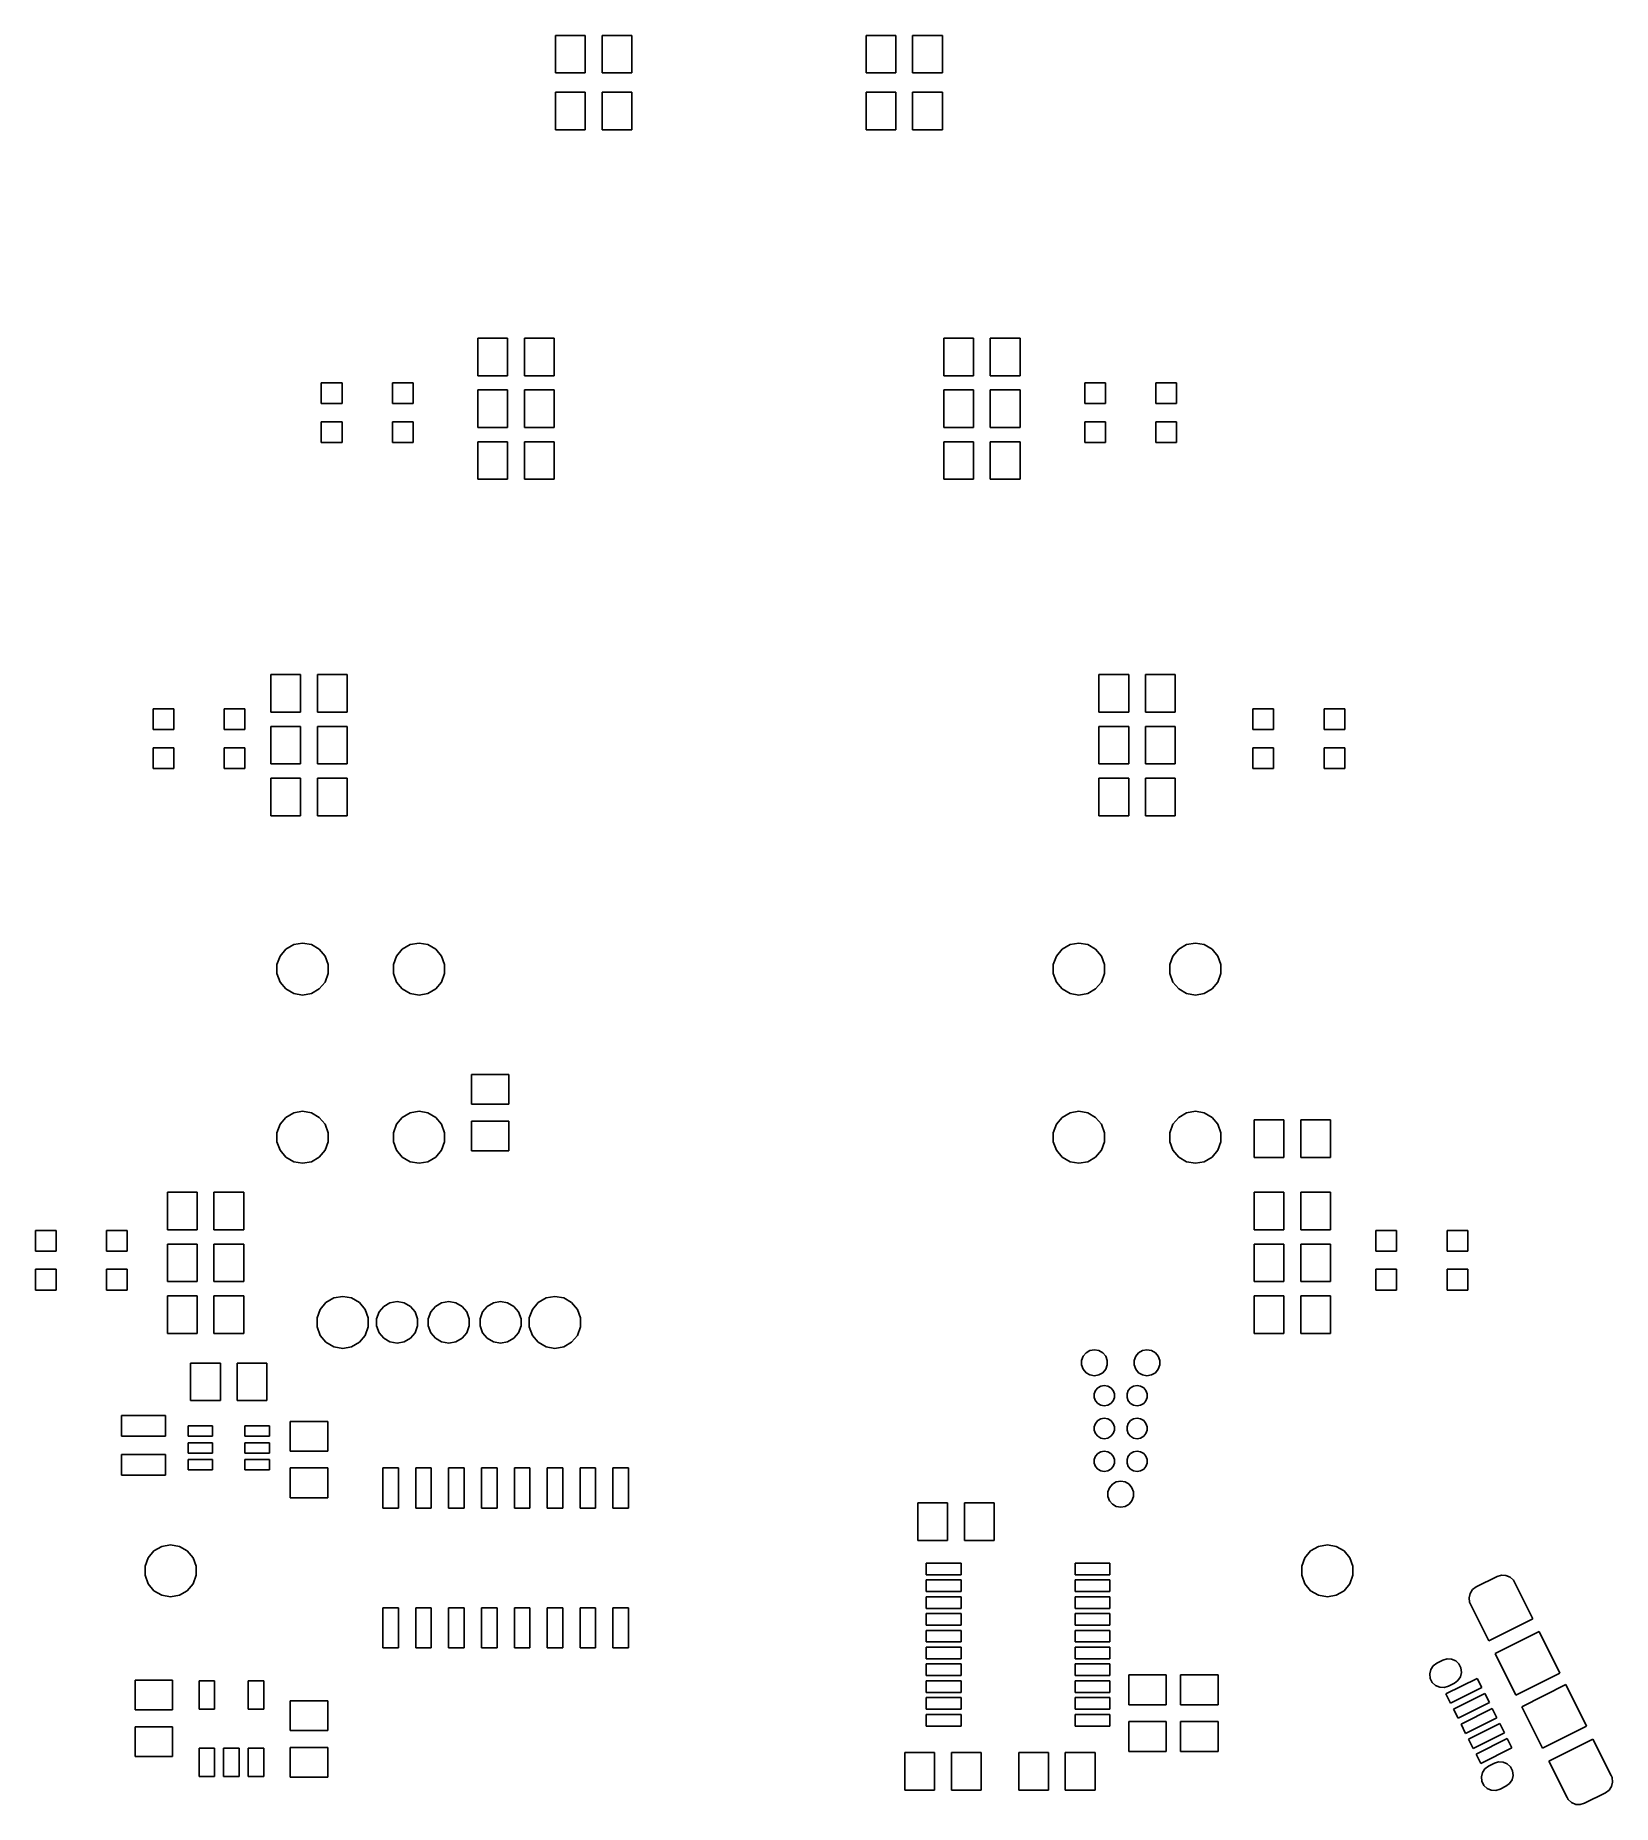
# Model space of a CAD drawing. Extents: x 89.4 to 150.4, y -123.9 to -55.6.
import ezdxf

# ---------------------------------------------------------------- set-up
doc = ezdxf.new("R2010")
doc.units = 0
doc.header["$MEASUREMENT"] = 0
doc.layers.add('BLACK', color=7, linetype='CONTINUOUS')

msp = doc.modelspace()

# ---------------------------------------------------------------- linework, layer by layer
at = {"layer": 'Black'}
for p, q in [((109.525, -57.025), (109.525, -55.575)), ((109.525, -55.575), (110.675, -55.575)), ((110.675, -55.575), (110.675, -57.025)), ((111.325, -57.025), (111.325, -55.575)), ((111.325, -55.575), (112.475, -55.575)), ((112.475, -55.575), (112.475, -57.025)), ((121.525, -57.025), (121.525, -55.575)), ((121.525, -55.575), (122.675, -55.575)), ((122.675, -55.575), (122.675, -57.025)), ((123.325, -57.025), (123.325, -55.575)), ((123.325, -55.575), (124.475, -55.575)), ((124.475, -55.575), (124.475, -57.025)), ((110.675, -57.025), (109.525, -57.025)), ((112.475, -57.025), (111.325, -57.025)), ((122.675, -57.025), (121.525, -57.025)), ((124.475, -57.025), (123.325, -57.025)), ((109.525, -59.225), (109.525, -57.775)), ((109.525, -57.775), (110.675, -57.775)), ((110.675, -57.775), (110.675, -59.225)), ((111.325, -59.225), (111.325, -57.775)), ((111.325, -57.775), (112.475, -57.775)), ((112.475, -57.775), (112.475, -59.225)), ((121.525, -59.225), (121.525, -57.775)), ((121.525, -57.775), (122.675, -57.775)), ((122.675, -57.775), (122.675, -59.225)), ((123.325, -59.225), (123.325, -57.775)), ((123.325, -57.775), (124.475, -57.775)), ((124.475, -57.775), (124.475, -59.225)), ((110.675, -59.225), (109.525, -59.225)), ((112.475, -59.225), (111.325, -59.225)), ((122.675, -59.225), (121.525, -59.225)), ((124.475, -59.225), (123.325, -59.225)), ((106.525, -68.725), (106.525, -67.275)), ((106.525, -67.275), (107.675, -67.275)), ((107.675, -67.275), (107.675, -68.725)), ((108.325, -68.725), (108.325, -67.275)), ((108.325, -67.275), (109.475, -67.275)), ((109.475, -67.275), (109.475, -68.725)), ((124.525, -68.725), (124.525, -67.275)), ((124.525, -67.275), (125.675, -67.275)), ((125.675, -67.275), (125.675, -68.725)), ((126.325, -68.725), (126.325, -67.275)), ((126.325, -67.275), (127.475, -67.275)), ((127.475, -67.275), (127.475, -68.725)), ((100.475, -69.8), (100.475, -69)), ((100.475, -69), (101.275, -69)), ((101.275, -69), (101.275, -69.8)), ((103.225, -69.8), (103.225, -69)), ((103.225, -69), (104.025, -69)), ((104.025, -69), (104.025, -69.8)), ((107.675, -68.725), (106.525, -68.725)), ((109.475, -68.725), (108.325, -68.725)), ((125.675, -68.725), (124.525, -68.725)), ((127.475, -68.725), (126.325, -68.725)), ((129.975, -69.8), (129.975, -69)), ((129.975, -69), (130.775, -69)), ((130.775, -69), (130.775, -69.8)), ((132.725, -69.8), (132.725, -69)), ((132.725, -69), (133.525, -69)), ((133.525, -69), (133.525, -69.8)), ((106.525, -70.725), (106.525, -69.275)), ((106.525, -69.275), (107.675, -69.275)), ((107.675, -69.275), (107.675, -70.725)), ((108.325, -70.725), (108.325, -69.275)), ((108.325, -69.275), (109.475, -69.275)), ((109.475, -69.275), (109.475, -70.725)), ((124.525, -70.725), (124.525, -69.275)), ((124.525, -69.275), (125.675, -69.275)), ((125.675, -69.275), (125.675, -70.725)), ((126.325, -70.725), (126.325, -69.275)), ((126.325, -69.275), (127.475, -69.275)), ((127.475, -69.275), (127.475, -70.725)), ((101.275, -69.8), (100.475, -69.8)), ((104.025, -69.8), (103.225, -69.8)), ((130.775, -69.8), (129.975, -69.8)), ((133.525, -69.8), (132.725, -69.8)), ((100.475, -71.3), (100.475, -70.5)), ((100.475, -70.5), (101.275, -70.5)), ((101.275, -70.5), (101.275, -71.3)), ((103.225, -71.3), (103.225, -70.5)), ((103.225, -70.5), (104.025, -70.5)), ((104.025, -70.5), (104.025, -71.3)), ((107.675, -70.725), (106.525, -70.725)), ((109.475, -70.725), (108.325, -70.725)), ((125.675, -70.725), (124.525, -70.725)), ((127.475, -70.725), (126.325, -70.725)), ((129.975, -71.3), (129.975, -70.5)), ((129.975, -70.5), (130.775, -70.5)), ((130.775, -70.5), (130.775, -71.3)), ((132.725, -71.3), (132.725, -70.5)), ((132.725, -70.5), (133.525, -70.5)), ((133.525, -70.5), (133.525, -71.3)), ((101.275, -71.3), (100.475, -71.3)), ((104.025, -71.3), (103.225, -71.3)), ((106.525, -72.725), (106.525, -71.275)), ((106.525, -71.275), (107.675, -71.275)), ((107.675, -71.275), (107.675, -72.725)), ((108.325, -72.725), (108.325, -71.275)), ((108.325, -71.275), (109.475, -71.275)), ((109.475, -71.275), (109.475, -72.725)), ((124.525, -72.725), (124.525, -71.275)), ((124.525, -71.275), (125.675, -71.275)), ((125.675, -71.275), (125.675, -72.725)), ((126.325, -72.725), (126.325, -71.275)), ((126.325, -71.275), (127.475, -71.275)), ((127.475, -71.275), (127.475, -72.725)), ((130.775, -71.3), (129.975, -71.3)), ((133.525, -71.3), (132.725, -71.3)), ((107.675, -72.725), (106.525, -72.725)), ((109.475, -72.725), (108.325, -72.725)), ((125.675, -72.725), (124.525, -72.725)), ((127.475, -72.725), (126.325, -72.725)), ((98.525, -81.725), (98.525, -80.275)), ((98.525, -80.275), (99.675, -80.275)), ((99.675, -80.275), (99.675, -81.725)), ((100.325, -81.725), (100.325, -80.275)), ((100.325, -80.275), (101.475, -80.275)), ((101.475, -80.275), (101.475, -81.725)), ((130.525, -81.725), (130.525, -80.275)), ((130.525, -80.275), (131.675, -80.275)), ((131.675, -80.275), (131.675, -81.725)), ((132.325, -81.725), (132.325, -80.275)), ((132.325, -80.275), (133.475, -80.275)), ((133.475, -80.275), (133.475, -81.725)), ((93.975, -82.4), (93.975, -81.6)), ((93.975, -81.6), (94.775, -81.6)), ((94.775, -81.6), (94.775, -82.4)), ((96.725, -82.4), (96.725, -81.6)), ((96.725, -81.6), (97.525, -81.6)), ((97.525, -81.6), (97.525, -82.4)), ((99.675, -81.725), (98.525, -81.725)), ((101.475, -81.725), (100.325, -81.725)), ((131.675, -81.725), (130.525, -81.725)), ((133.475, -81.725), (132.325, -81.725)), ((136.475, -82.4), (136.475, -81.6)), ((136.475, -81.6), (137.275, -81.6)), ((137.275, -81.6), (137.275, -82.4)), ((139.225, -82.4), (139.225, -81.6)), ((139.225, -81.6), (140.025, -81.6)), ((140.025, -81.6), (140.025, -82.4)), ((94.775, -82.4), (93.975, -82.4)), ((97.525, -82.4), (96.725, -82.4)), ((98.525, -83.725), (98.525, -82.275)), ((98.525, -82.275), (99.675, -82.275)), ((99.675, -82.275), (99.675, -83.725)), ((100.325, -83.725), (100.325, -82.275)), ((100.325, -82.275), (101.475, -82.275)), ((101.475, -82.275), (101.475, -83.725)), ((130.525, -83.725), (130.525, -82.275)), ((130.525, -82.275), (131.675, -82.275)), ((131.675, -82.275), (131.675, -83.725)), ((132.325, -83.725), (132.325, -82.275)), ((132.325, -82.275), (133.475, -82.275)), ((133.475, -82.275), (133.475, -83.725)), ((137.275, -82.4), (136.475, -82.4)), ((140.025, -82.4), (139.225, -82.4)), ((93.975, -83.9), (93.975, -83.1)), ((93.975, -83.1), (94.775, -83.1)), ((94.775, -83.1), (94.775, -83.9)), ((96.725, -83.9), (96.725, -83.1)), ((96.725, -83.1), (97.525, -83.1)), ((97.525, -83.1), (97.525, -83.9)), ((136.475, -83.9), (136.475, -83.1)), ((136.475, -83.1), (137.275, -83.1)), ((137.275, -83.1), (137.275, -83.9)), ((139.225, -83.9), (139.225, -83.1)), ((139.225, -83.1), (140.025, -83.1)), ((140.025, -83.1), (140.025, -83.9)), ((94.775, -83.9), (93.975, -83.9)), ((97.525, -83.9), (96.725, -83.9)), ((99.675, -83.725), (98.525, -83.725)), ((101.475, -83.725), (100.325, -83.725)), ((131.675, -83.725), (130.525, -83.725)), ((133.475, -83.725), (132.325, -83.725)), ((137.275, -83.9), (136.475, -83.9)), ((140.025, -83.9), (139.225, -83.9)), ((98.525, -85.725), (98.525, -84.275)), ((98.525, -84.275), (99.675, -84.275)), ((99.675, -84.275), (99.675, -85.725)), ((100.325, -85.725), (100.325, -84.275)), ((100.325, -84.275), (101.475, -84.275)), ((101.475, -84.275), (101.475, -85.725)), ((130.525, -85.725), (130.525, -84.275)), ((130.525, -84.275), (131.675, -84.275)), ((131.675, -84.275), (131.675, -85.725)), ((132.325, -85.725), (132.325, -84.275)), ((132.325, -84.275), (133.475, -84.275)), ((133.475, -84.275), (133.475, -85.725)), ((99.675, -85.725), (98.525, -85.725)), ((101.475, -85.725), (100.325, -85.725)), ((131.675, -85.725), (130.525, -85.725)), ((133.475, -85.725), (132.325, -85.725)), ((98.8807, -91.1481), (99.1048, -90.881)), ((99.1048, -90.881), (99.4067, -90.7067)), ((99.4067, -90.7067), (99.75, -90.6462)), ((99.75, -90.6462), (100.093, -90.7067)), ((100.093, -90.7067), (100.395, -90.881)), ((100.395, -90.881), (100.619, -91.1481)), ((103.381, -91.1481), (103.605, -90.881)), ((103.605, -90.881), (103.907, -90.7067)), ((103.907, -90.7067), (104.25, -90.6462)), ((104.25, -90.6462), (104.593, -90.7067)), ((104.593, -90.7067), (104.895, -90.881)), ((104.895, -90.881), (105.119, -91.1481)), ((128.881, -91.1481), (129.105, -90.881)), ((129.105, -90.881), (129.407, -90.7067)), ((129.407, -90.7067), (129.75, -90.6462)), ((129.75, -90.6462), (130.093, -90.7067)), ((130.093, -90.7067), (130.395, -90.881)), ((130.395, -90.881), (130.619, -91.1481)), ((133.381, -91.1481), (133.605, -90.881)), ((133.605, -90.881), (133.907, -90.7067)), ((133.907, -90.7067), (134.25, -90.6462)), ((134.25, -90.6462), (134.593, -90.7067)), ((134.593, -90.7067), (134.895, -90.881)), ((134.895, -90.881), (135.119, -91.1481)), ((98.7614, -91.4757), (98.8807, -91.1481)), ((98.7614, -91.8243), (98.7614, -91.4757)), ((100.619, -91.1481), (100.739, -91.4757)), ((100.739, -91.4757), (100.739, -91.8243)), ((103.261, -91.4757), (103.381, -91.1481)), ((103.261, -91.8243), (103.261, -91.4757)), ((105.119, -91.1481), (105.239, -91.4757)), ((105.239, -91.4757), (105.239, -91.8243)), ((128.761, -91.4757), (128.881, -91.1481)), ((128.761, -91.8243), (128.761, -91.4757)), ((130.619, -91.1481), (130.739, -91.4757)), ((130.739, -91.4757), (130.739, -91.8243)), ((133.261, -91.4757), (133.381, -91.1481)), ((133.261, -91.8243), (133.261, -91.4757)), ((135.119, -91.1481), (135.239, -91.4757)), ((135.239, -91.4757), (135.239, -91.8243)), ((98.8807, -92.1519), (98.7614, -91.8243)), ((99.1048, -92.419), (98.8807, -92.1519)), ((100.619, -92.1519), (100.395, -92.419)), ((100.739, -91.8243), (100.619, -92.1519)), ((103.381, -92.1519), (103.261, -91.8243)), ((103.605, -92.419), (103.381, -92.1519)), ((105.119, -92.1519), (104.895, -92.419)), ((105.239, -91.8243), (105.119, -92.1519)), ((128.881, -92.1519), (128.761, -91.8243)), ((129.105, -92.419), (128.881, -92.1519)), ((130.619, -92.1519), (130.395, -92.419)), ((130.739, -91.8243), (130.619, -92.1519)), ((133.381, -92.1519), (133.261, -91.8243)), ((133.605, -92.419), (133.381, -92.1519)), ((135.119, -92.1519), (134.895, -92.419)), ((135.239, -91.8243), (135.119, -92.1519)), ((99.4067, -92.5933), (99.1048, -92.419)), ((99.75, -92.6538), (99.4067, -92.5933)), ((100.093, -92.5933), (99.75, -92.6538)), ((100.395, -92.419), (100.093, -92.5933)), ((103.907, -92.5933), (103.605, -92.419)), ((104.25, -92.6538), (103.907, -92.5933)), ((104.593, -92.5933), (104.25, -92.6538)), ((104.895, -92.419), (104.593, -92.5933)), ((129.407, -92.5933), (129.105, -92.419)), ((129.75, -92.6538), (129.407, -92.5933)), ((130.093, -92.5933), (129.75, -92.6538)), ((130.395, -92.419), (130.093, -92.5933)), ((133.907, -92.5933), (133.605, -92.419)), ((134.25, -92.6538), (133.907, -92.5933)), ((134.593, -92.5933), (134.25, -92.6538)), ((134.895, -92.419), (134.593, -92.5933)), ((106.275, -96.875), (106.275, -95.725)), ((106.275, -95.725), (107.725, -95.725)), ((107.725, -95.725), (107.725, -96.875)), ((107.725, -96.875), (106.275, -96.875)), ((98.7614, -97.9757), (98.8807, -97.6481)), ((98.8807, -97.6481), (99.1048, -97.381)), ((99.1048, -97.381), (99.4067, -97.2067)), ((99.4067, -97.2067), (99.75, -97.1462)), ((99.75, -97.1462), (100.093, -97.2067)), ((100.093, -97.2067), (100.395, -97.381)), ((100.395, -97.381), (100.619, -97.6481)), ((100.619, -97.6481), (100.739, -97.9757)), ((103.261, -97.9757), (103.381, -97.6481)), ((103.381, -97.6481), (103.605, -97.381)), ((103.605, -97.381), (103.907, -97.2067)), ((103.907, -97.2067), (104.25, -97.1462)), ((104.25, -97.1462), (104.593, -97.2067)), ((104.593, -97.2067), (104.895, -97.381)), ((104.895, -97.381), (105.119, -97.6481)), ((105.119, -97.6481), (105.239, -97.9757)), ((106.275, -98.675), (106.275, -97.525)), ((106.275, -97.525), (107.725, -97.525)), ((107.725, -97.525), (107.725, -98.675)), ((128.761, -97.9757), (128.881, -97.6481)), ((128.881, -97.6481), (129.105, -97.381)), ((129.105, -97.381), (129.407, -97.2067)), ((129.407, -97.2067), (129.75, -97.1462)), ((129.75, -97.1462), (130.093, -97.2067)), ((130.093, -97.2067), (130.395, -97.381)), ((130.395, -97.381), (130.619, -97.6481)), ((130.619, -97.6481), (130.739, -97.9757)), ((133.261, -97.9757), (133.381, -97.6481)), ((133.381, -97.6481), (133.605, -97.381)), ((133.605, -97.381), (133.907, -97.2067)), ((133.907, -97.2067), (134.25, -97.1462)), ((134.25, -97.1462), (134.593, -97.2067)), ((134.593, -97.2067), (134.895, -97.381)), ((134.895, -97.381), (135.119, -97.6481)), ((135.119, -97.6481), (135.239, -97.9757)), ((136.525, -98.925), (136.525, -97.475)), ((136.525, -97.475), (137.675, -97.475)), ((137.675, -97.475), (137.675, -98.925)), ((138.325, -98.925), (138.325, -97.475)), ((138.325, -97.475), (139.475, -97.475)), ((139.475, -97.475), (139.475, -98.925)), ((98.7614, -98.3243), (98.7614, -97.9757)), ((98.8807, -98.6519), (98.7614, -98.3243)), ((100.739, -98.3243), (100.619, -98.6519)), ((100.739, -97.9757), (100.739, -98.3243)), ((103.261, -98.3243), (103.261, -97.9757)), ((103.381, -98.6519), (103.261, -98.3243)), ((105.239, -98.3243), (105.119, -98.6519)), ((105.239, -97.9757), (105.239, -98.3243)), ((128.761, -98.3243), (128.761, -97.9757)), ((128.881, -98.6519), (128.761, -98.3243)), ((130.739, -98.3243), (130.619, -98.6519)), ((130.739, -97.9757), (130.739, -98.3243)), ((133.261, -98.3243), (133.261, -97.9757)), ((133.381, -98.6519), (133.261, -98.3243)), ((135.239, -98.3243), (135.119, -98.6519)), ((135.239, -97.9757), (135.239, -98.3243)), ((99.1048, -98.919), (98.8807, -98.6519)), ((99.4067, -99.0933), (99.1048, -98.919)), ((99.75, -99.1538), (99.4067, -99.0933)), ((100.093, -99.0933), (99.75, -99.1538)), ((100.395, -98.919), (100.093, -99.0933)), ((100.619, -98.6519), (100.395, -98.919)), ((103.605, -98.919), (103.381, -98.6519)), ((103.907, -99.0933), (103.605, -98.919)), ((104.25, -99.1538), (103.907, -99.0933)), ((104.593, -99.0933), (104.25, -99.1538)), ((104.895, -98.919), (104.593, -99.0933)), ((105.119, -98.6519), (104.895, -98.919)), ((107.725, -98.675), (106.275, -98.675)), ((129.105, -98.919), (128.881, -98.6519)), ((129.407, -99.0933), (129.105, -98.919)), ((129.75, -99.1538), (129.407, -99.0933)), ((130.093, -99.0933), (129.75, -99.1538)), ((130.395, -98.919), (130.093, -99.0933)), ((130.619, -98.6519), (130.395, -98.919)), ((133.605, -98.919), (133.381, -98.6519)), ((133.907, -99.0933), (133.605, -98.919)), ((134.25, -99.1538), (133.907, -99.0933)), ((134.593, -99.0933), (134.25, -99.1538)), ((134.895, -98.919), (134.593, -99.0933)), ((135.119, -98.6519), (134.895, -98.919)), ((137.675, -98.925), (136.525, -98.925)), ((139.475, -98.925), (138.325, -98.925)), ((94.525, -101.725), (94.525, -100.275)), ((94.525, -100.275), (95.675, -100.275)), ((95.675, -100.275), (95.675, -101.725)), ((96.325, -101.725), (96.325, -100.275)), ((96.325, -100.275), (97.475, -100.275)), ((97.475, -100.275), (97.475, -101.725)), ((136.525, -101.725), (136.525, -100.275)), ((136.525, -100.275), (137.675, -100.275)), ((137.675, -100.275), (137.675, -101.725)), ((138.325, -101.725), (138.325, -100.275)), ((138.325, -100.275), (139.475, -100.275)), ((139.475, -100.275), (139.475, -101.725)), ((89.425, -102.55), (89.425, -101.75)), ((89.425, -101.75), (90.225, -101.75)), ((90.225, -101.75), (90.225, -102.55)), ((92.175, -102.55), (92.175, -101.75)), ((92.175, -101.75), (92.975, -101.75)), ((92.975, -101.75), (92.975, -102.55)), ((95.675, -101.725), (94.525, -101.725)), ((97.475, -101.725), (96.325, -101.725)), ((137.675, -101.725), (136.525, -101.725)), ((139.475, -101.725), (138.325, -101.725)), ((141.225, -102.55), (141.225, -101.75)), ((141.225, -101.75), (142.025, -101.75)), ((142.025, -101.75), (142.025, -102.55)), ((143.975, -102.55), (143.975, -101.75)), ((143.975, -101.75), (144.775, -101.75)), ((144.775, -101.75), (144.775, -102.55)), ((94.525, -103.725), (94.525, -102.275)), ((94.525, -102.275), (95.675, -102.275)), ((95.675, -102.275), (95.675, -103.725)), ((96.325, -103.725), (96.325, -102.275)), ((96.325, -102.275), (97.475, -102.275)), ((97.475, -102.275), (97.475, -103.725)), ((136.525, -103.725), (136.525, -102.275)), ((136.525, -102.275), (137.675, -102.275)), ((137.675, -102.275), (137.675, -103.725)), ((138.325, -103.725), (138.325, -102.275)), ((138.325, -102.275), (139.475, -102.275)), ((139.475, -102.275), (139.475, -103.725)), ((90.225, -102.55), (89.425, -102.55)), ((92.975, -102.55), (92.175, -102.55)), ((142.025, -102.55), (141.225, -102.55)), ((144.775, -102.55), (143.975, -102.55)), ((89.425, -104.05), (89.425, -103.25)), ((89.425, -103.25), (90.225, -103.25)), ((90.225, -103.25), (90.225, -104.05)), ((92.175, -104.05), (92.175, -103.25)), ((92.175, -103.25), (92.975, -103.25)), ((92.975, -103.25), (92.975, -104.05)), ((95.675, -103.725), (94.525, -103.725)), ((97.475, -103.725), (96.325, -103.725)), ((137.675, -103.725), (136.525, -103.725)), ((139.475, -103.725), (138.325, -103.725)), ((141.225, -104.05), (141.225, -103.25)), ((141.225, -103.25), (142.025, -103.25)), ((142.025, -103.25), (142.025, -104.05)), ((143.975, -104.05), (143.975, -103.25)), ((143.975, -103.25), (144.775, -103.25)), ((144.775, -103.25), (144.775, -104.05)), ((90.225, -104.05), (89.425, -104.05)), ((92.975, -104.05), (92.175, -104.05)), ((94.525, -105.725), (94.525, -104.275)), ((94.525, -104.275), (95.675, -104.275)), ((95.675, -104.275), (95.675, -105.725)), ((96.325, -105.725), (96.325, -104.275)), ((96.325, -104.275), (97.475, -104.275)), ((97.475, -104.275), (97.475, -105.725)), ((100.431, -104.798), (100.655, -104.531)), ((100.655, -104.531), (100.957, -104.357)), ((100.957, -104.357), (101.3, -104.296)), ((101.3, -104.296), (101.643, -104.357)), ((101.643, -104.357), (101.945, -104.531)), ((101.945, -104.531), (102.169, -104.798)), ((102.884, -104.685), (103.125, -104.545)), ((103.125, -104.545), (103.4, -104.497)), ((103.4, -104.497), (103.675, -104.545)), ((103.675, -104.545), (103.916, -104.685)), ((104.884, -104.685), (105.125, -104.545)), ((105.125, -104.545), (105.4, -104.497)), ((105.4, -104.497), (105.675, -104.545)), ((105.675, -104.545), (105.916, -104.685)), ((106.884, -104.685), (107.125, -104.545)), ((107.125, -104.545), (107.4, -104.497)), ((107.4, -104.497), (107.675, -104.545)), ((107.675, -104.545), (107.916, -104.685)), ((108.631, -104.798), (108.855, -104.531)), ((108.855, -104.531), (109.157, -104.357)), ((109.157, -104.357), (109.5, -104.296)), ((109.5, -104.296), (109.843, -104.357)), ((109.843, -104.357), (110.145, -104.531)), ((110.145, -104.531), (110.369, -104.798)), ((136.525, -105.725), (136.525, -104.275)), ((136.525, -104.275), (137.675, -104.275)), ((137.675, -104.275), (137.675, -105.725)), ((138.325, -105.725), (138.325, -104.275)), ((138.325, -104.275), (139.475, -104.275)), ((139.475, -104.275), (139.475, -105.725)), ((142.025, -104.05), (141.225, -104.05)), ((144.775, -104.05), (143.975, -104.05)), ((100.311, -105.126), (100.431, -104.798)), ((100.311, -105.474), (100.311, -105.126)), ((102.169, -104.798), (102.289, -105.126)), ((102.289, -105.126), (102.289, -105.474)), ((102.609, -105.161), (102.705, -104.898)), ((102.609, -105.439), (102.609, -105.161)), ((102.705, -104.898), (102.884, -104.685)), ((103.916, -104.685), (104.095, -104.898)), ((104.095, -104.898), (104.191, -105.161)), ((104.191, -105.161), (104.191, -105.439)), ((104.609, -105.161), (104.705, -104.898)), ((104.609, -105.439), (104.609, -105.161)), ((104.705, -104.898), (104.884, -104.685)), ((105.916, -104.685), (106.095, -104.898)), ((106.095, -104.898), (106.191, -105.161)), ((106.191, -105.161), (106.191, -105.439)), ((106.609, -105.161), (106.705, -104.898)), ((106.609, -105.439), (106.609, -105.161)), ((106.705, -104.898), (106.884, -104.685)), ((107.916, -104.685), (108.095, -104.898)), ((108.095, -104.898), (108.191, -105.161)), ((108.191, -105.161), (108.191, -105.439)), ((108.511, -105.126), (108.631, -104.798)), ((108.511, -105.474), (108.511, -105.126)), ((110.369, -104.798), (110.489, -105.126)), ((110.489, -105.126), (110.489, -105.474)), ((95.675, -105.725), (94.525, -105.725)), ((97.475, -105.725), (96.325, -105.725)), ((100.431, -105.802), (100.311, -105.474)), ((100.655, -106.069), (100.431, -105.802)), ((102.169, -105.802), (101.945, -106.069)), ((102.289, -105.474), (102.169, -105.802)), ((102.705, -105.702), (102.609, -105.439)), ((102.884, -105.915), (102.705, -105.702)), ((103.125, -106.055), (102.884, -105.915)), ((103.916, -105.915), (103.675, -106.055)), ((104.095, -105.702), (103.916, -105.915)), ((104.191, -105.439), (104.095, -105.702)), ((104.705, -105.702), (104.609, -105.439)), ((104.884, -105.915), (104.705, -105.702)), ((105.125, -106.055), (104.884, -105.915)), ((105.916, -105.915), (105.675, -106.055)), ((106.095, -105.702), (105.916, -105.915)), ((106.191, -105.439), (106.095, -105.702)), ((106.705, -105.702), (106.609, -105.439)), ((106.884, -105.915), (106.705, -105.702)), ((107.125, -106.055), (106.884, -105.915)), ((107.916, -105.915), (107.675, -106.055)), ((108.095, -105.702), (107.916, -105.915)), ((108.191, -105.439), (108.095, -105.702)), ((108.631, -105.802), (108.511, -105.474)), ((108.855, -106.069), (108.631, -105.802)), ((110.369, -105.802), (110.145, -106.069)), ((110.489, -105.474), (110.369, -105.802)), ((137.675, -105.725), (136.525, -105.725)), ((139.475, -105.725), (138.325, -105.725)), ((100.957, -106.243), (100.655, -106.069)), ((101.3, -106.304), (100.957, -106.243)), ((101.643, -106.243), (101.3, -106.304)), ((101.945, -106.069), (101.643, -106.243)), ((103.4, -106.103), (103.125, -106.055)), ((103.675, -106.055), (103.4, -106.103)), ((105.4, -106.103), (105.125, -106.055)), ((105.675, -106.055), (105.4, -106.103)), ((107.4, -106.103), (107.125, -106.055)), ((107.675, -106.055), (107.4, -106.103)), ((109.157, -106.243), (108.855, -106.069)), ((109.5, -106.304), (109.157, -106.243)), ((109.843, -106.243), (109.5, -106.304)), ((110.145, -106.069), (109.843, -106.243)), ((129.855, -106.773), (129.914, -106.609)), ((129.914, -106.609), (130.026, -106.476)), ((130.026, -106.476), (130.177, -106.388)), ((130.177, -106.388), (130.349, -106.358)), ((130.349, -106.358), (130.521, -106.388)), ((130.521, -106.388), (130.672, -106.476)), ((130.672, -106.476), (130.784, -106.609)), ((130.784, -106.609), (130.843, -106.773)), ((131.887, -106.773), (131.946, -106.609)), ((131.946, -106.609), (132.058, -106.476)), ((132.058, -106.476), (132.209, -106.388)), ((132.209, -106.388), (132.381, -106.358)), ((132.381, -106.358), (132.553, -106.388)), ((132.553, -106.388), (132.704, -106.476)), ((132.704, -106.476), (132.816, -106.609)), ((132.816, -106.609), (132.875, -106.773)), ((95.425, -108.325), (95.425, -106.875)), ((95.425, -106.875), (96.575, -106.875)), ((96.575, -106.875), (96.575, -108.325)), ((97.225, -108.325), (97.225, -106.875)), ((97.225, -106.875), (98.375, -106.875)), ((98.375, -106.875), (98.375, -108.325)), ((129.855, -106.947), (129.855, -106.773)), ((129.914, -107.111), (129.855, -106.947)), ((130.026, -107.244), (129.914, -107.111)), ((130.177, -107.332), (130.026, -107.244)), ((130.672, -107.244), (130.521, -107.332)), ((130.784, -107.111), (130.672, -107.244)), ((130.843, -106.947), (130.784, -107.111)), ((130.843, -106.773), (130.843, -106.947)), ((131.887, -106.947), (131.887, -106.773)), ((131.946, -107.111), (131.887, -106.947)), ((132.058, -107.244), (131.946, -107.111)), ((132.209, -107.332), (132.058, -107.244)), ((132.704, -107.244), (132.553, -107.332)), ((132.816, -107.111), (132.704, -107.244)), ((132.875, -106.947), (132.816, -107.111)), ((132.875, -106.773), (132.875, -106.947)), ((130.349, -107.362), (130.177, -107.332)), ((130.341, -108.061), (130.388, -107.932)), ((130.521, -107.332), (130.349, -107.362)), ((130.388, -107.932), (130.476, -107.827)), ((130.476, -107.827), (130.595, -107.759)), ((130.595, -107.759), (130.73, -107.735)), ((130.73, -107.735), (130.865, -107.759)), ((130.865, -107.759), (130.984, -107.827)), ((130.984, -107.827), (131.072, -107.932)), ((131.072, -107.932), (131.119, -108.061)), ((131.611, -108.061), (131.658, -107.932)), ((131.658, -107.932), (131.746, -107.827)), ((131.746, -107.827), (131.865, -107.759)), ((131.865, -107.759), (132, -107.735)), ((132, -107.735), (132.135, -107.759)), ((132.135, -107.759), (132.254, -107.827)), ((132.381, -107.362), (132.209, -107.332)), ((132.254, -107.827), (132.342, -107.932)), ((132.342, -107.932), (132.389, -108.061)), ((132.553, -107.332), (132.381, -107.362)), ((96.575, -108.325), (95.425, -108.325)), ((98.375, -108.325), (97.225, -108.325)), ((130.341, -108.199), (130.341, -108.061)), ((130.388, -108.328), (130.341, -108.199)), ((130.476, -108.433), (130.388, -108.328)), ((130.595, -108.501), (130.476, -108.433)), ((130.73, -108.525), (130.595, -108.501)), ((130.865, -108.501), (130.73, -108.525)), ((130.984, -108.433), (130.865, -108.501)), ((131.072, -108.328), (130.984, -108.433)), ((131.119, -108.199), (131.072, -108.328)), ((131.119, -108.061), (131.119, -108.199)), ((131.611, -108.199), (131.611, -108.061)), ((131.658, -108.328), (131.611, -108.199)), ((131.746, -108.433), (131.658, -108.328)), ((131.865, -108.501), (131.746, -108.433)), ((132, -108.525), (131.865, -108.501)), ((132.135, -108.501), (132, -108.525)), ((132.254, -108.433), (132.135, -108.501)), ((132.342, -108.328), (132.254, -108.433)), ((132.389, -108.199), (132.342, -108.328)), ((132.389, -108.061), (132.389, -108.199)), ((92.75, -109.7), (92.75, -108.9)), ((92.75, -108.9), (94.45, -108.9)), ((94.45, -108.9), (94.45, -109.7)), ((95.325, -109.7), (95.325, -109.3)), ((95.325, -109.3), (96.275, -109.3)), ((96.275, -109.3), (96.275, -109.7)), ((97.525, -109.7), (97.525, -109.3)), ((97.525, -109.3), (98.475, -109.3)), ((98.475, -109.3), (98.475, -109.7)), ((99.275, -110.275), (99.275, -109.125)), ((99.275, -109.125), (100.725, -109.125)), ((100.725, -109.125), (100.725, -110.275)), ((130.341, -109.331), (130.388, -109.202)), ((130.341, -109.469), (130.341, -109.331)), ((130.388, -109.202), (130.476, -109.097)), ((130.476, -109.097), (130.595, -109.029)), ((130.595, -109.029), (130.73, -109.005)), ((130.73, -109.005), (130.865, -109.029)), ((130.865, -109.029), (130.984, -109.097)), ((130.984, -109.097), (131.072, -109.202)), ((131.072, -109.202), (131.119, -109.331)), ((131.119, -109.331), (131.119, -109.469)), ((131.611, -109.331), (131.658, -109.202)), ((131.611, -109.469), (131.611, -109.331)), ((131.658, -109.202), (131.746, -109.097)), ((131.746, -109.097), (131.865, -109.029)), ((131.865, -109.029), (132, -109.005)), ((132, -109.005), (132.135, -109.029)), ((132.135, -109.029), (132.254, -109.097)), ((132.254, -109.097), (132.342, -109.202)), ((132.342, -109.202), (132.389, -109.331)), ((132.389, -109.331), (132.389, -109.469)), ((94.45, -109.7), (92.75, -109.7)), ((96.275, -109.7), (95.325, -109.7)), ((95.325, -110.35), (95.325, -109.95)), ((95.325, -109.95), (96.275, -109.95)), ((96.275, -109.95), (96.275, -110.35)), ((98.475, -109.7), (97.525, -109.7)), ((97.525, -110.35), (97.525, -109.95)), ((97.525, -109.95), (98.475, -109.95)), ((98.475, -109.95), (98.475, -110.35)), ((130.388, -109.598), (130.341, -109.469)), ((130.476, -109.703), (130.388, -109.598)), ((130.595, -109.771), (130.476, -109.703)), ((130.73, -109.795), (130.595, -109.771)), ((130.865, -109.771), (130.73, -109.795)), ((130.984, -109.703), (130.865, -109.771)), ((131.072, -109.598), (130.984, -109.703)), ((131.119, -109.469), (131.072, -109.598)), ((131.658, -109.598), (131.611, -109.469)), ((131.746, -109.703), (131.658, -109.598)), ((131.865, -109.771), (131.746, -109.703)), ((132, -109.795), (131.865, -109.771)), ((132.135, -109.771), (132, -109.795)), ((132.254, -109.703), (132.135, -109.771)), ((132.342, -109.598), (132.254, -109.703)), ((132.389, -109.469), (132.342, -109.598)), ((92.75, -111.2), (92.75, -110.4)), ((92.75, -110.4), (94.45, -110.4)), ((94.45, -110.4), (94.45, -111.2)), ((96.275, -110.35), (95.325, -110.35)), ((95.325, -111), (95.325, -110.6)), ((95.325, -110.6), (96.275, -110.6)), ((96.275, -110.6), (96.275, -111)), ((98.475, -110.35), (97.525, -110.35)), ((97.525, -111), (97.525, -110.6)), ((97.525, -110.6), (98.475, -110.6)), ((98.475, -110.6), (98.475, -111)), ((100.725, -110.275), (99.275, -110.275)), ((130.341, -110.601), (130.388, -110.472)), ((130.341, -110.739), (130.341, -110.601)), ((130.388, -110.868), (130.341, -110.739)), ((130.388, -110.472), (130.476, -110.367)), ((130.476, -110.367), (130.595, -110.299)), ((130.595, -110.299), (130.73, -110.275)), ((130.73, -110.275), (130.865, -110.299)), ((130.865, -110.299), (130.984, -110.367)), ((130.984, -110.367), (131.072, -110.472)), ((131.072, -110.472), (131.119, -110.601)), ((131.119, -110.739), (131.072, -110.868)), ((131.119, -110.601), (131.119, -110.739)), ((131.611, -110.601), (131.658, -110.472)), ((131.611, -110.739), (131.611, -110.601)), ((131.658, -110.868), (131.611, -110.739)), ((131.658, -110.472), (131.746, -110.367)), ((131.746, -110.367), (131.865, -110.299)), ((131.865, -110.299), (132, -110.275)), ((132, -110.275), (132.135, -110.299)), ((132.135, -110.299), (132.254, -110.367)), ((132.254, -110.367), (132.342, -110.472)), ((132.342, -110.472), (132.389, -110.601)), ((132.389, -110.739), (132.342, -110.868)), ((132.389, -110.601), (132.389, -110.739)), ((94.45, -111.2), (92.75, -111.2)), ((96.275, -111), (95.325, -111)), ((98.475, -111), (97.525, -111)), ((99.275, -112.075), (99.275, -110.925)), ((99.275, -110.925), (100.725, -110.925)), ((100.725, -110.925), (100.725, -112.075)), ((102.855, -112.475), (102.855, -110.925)), ((102.855, -110.925), (103.455, -110.925)), ((103.455, -110.925), (103.455, -112.475)), ((104.125, -112.475), (104.125, -110.925)), ((104.125, -110.925), (104.725, -110.925)), ((104.725, -110.925), (104.725, -112.475)), ((105.395, -112.475), (105.395, -110.925)), ((105.395, -110.925), (105.995, -110.925)), ((105.995, -110.925), (105.995, -112.475)), ((106.665, -112.475), (106.665, -110.925)), ((106.665, -110.925), (107.265, -110.925)), ((107.265, -110.925), (107.265, -112.475)), ((107.935, -112.475), (107.935, -110.925)), ((107.935, -110.925), (108.535, -110.925)), ((108.535, -110.925), (108.535, -112.475)), ((109.205, -112.475), (109.205, -110.925)), ((109.205, -110.925), (109.805, -110.925)), ((109.805, -110.925), (109.805, -112.475)), ((110.475, -112.475), (110.475, -110.925)), ((110.475, -110.925), (111.075, -110.925)), ((111.075, -110.925), (111.075, -112.475)), ((111.745, -112.475), (111.745, -110.925)), ((111.745, -110.925), (112.345, -110.925)), ((112.345, -110.925), (112.345, -112.475)), ((130.476, -110.973), (130.388, -110.868)), ((130.595, -111.041), (130.476, -110.973)), ((130.73, -111.065), (130.595, -111.041)), ((130.865, -111.041), (130.73, -111.065)), ((130.984, -110.973), (130.865, -111.041)), ((131.072, -110.868), (130.984, -110.973)), ((131.746, -110.973), (131.658, -110.868)), ((131.865, -111.041), (131.746, -110.973)), ((132, -111.065), (131.865, -111.041)), ((132.135, -111.041), (132, -111.065)), ((132.254, -110.973), (132.135, -111.041)), ((132.342, -110.868), (132.254, -110.973)), ((100.725, -112.075), (99.275, -112.075)), ((130.871, -111.853), (130.93, -111.689)), ((130.871, -112.027), (130.871, -111.853)), ((130.93, -112.191), (130.871, -112.027)), ((130.93, -111.689), (131.042, -111.556)), ((131.042, -111.556), (131.193, -111.468)), ((131.193, -111.468), (131.365, -111.438)), ((131.365, -111.438), (131.537, -111.468)), ((131.537, -111.468), (131.688, -111.556)), ((131.688, -111.556), (131.8, -111.689)), ((131.8, -111.689), (131.859, -111.853)), ((131.859, -112.027), (131.8, -112.191)), ((131.859, -111.853), (131.859, -112.027)), ((103.455, -112.475), (102.855, -112.475)), ((104.725, -112.475), (104.125, -112.475)), ((105.995, -112.475), (105.395, -112.475)), ((107.265, -112.475), (106.665, -112.475)), ((108.535, -112.475), (107.935, -112.475)), ((109.805, -112.475), (109.205, -112.475)), ((111.075, -112.475), (110.475, -112.475)), ((112.345, -112.475), (111.745, -112.475)), ((123.525, -113.725), (123.525, -112.275)), ((123.525, -112.275), (124.675, -112.275)), ((124.675, -112.275), (124.675, -113.725)), ((125.325, -113.725), (125.325, -112.275)), ((125.325, -112.275), (126.475, -112.275)), ((126.475, -112.275), (126.475, -113.725)), ((131.042, -112.324), (130.93, -112.191)), ((131.193, -112.412), (131.042, -112.324)), ((131.365, -112.442), (131.193, -112.412)), ((131.537, -112.412), (131.365, -112.442)), ((131.688, -112.324), (131.537, -112.412)), ((131.8, -112.191), (131.688, -112.324)), ((93.7807, -114.398), (94.0048, -114.131)), ((94.0048, -114.131), (94.3067, -113.957)), ((94.3067, -113.957), (94.65, -113.896)), ((94.65, -113.896), (94.9933, -113.957)), ((94.9933, -113.957), (95.2952, -114.131)), ((95.2952, -114.131), (95.5193, -114.398)), ((124.675, -113.725), (123.525, -113.725)), ((126.475, -113.725), (125.325, -113.725)), ((138.481, -114.398), (138.705, -114.131)), ((138.705, -114.131), (139.007, -113.957)), ((139.007, -113.957), (139.35, -113.896)), ((139.35, -113.896), (139.693, -113.957)), ((139.693, -113.957), (139.995, -114.131)), ((139.995, -114.131), (140.219, -114.398)), ((93.6614, -114.726), (93.7807, -114.398)), ((93.6614, -115.074), (93.6614, -114.726)), ((95.5193, -114.398), (95.6386, -114.726)), ((95.6386, -114.726), (95.6386, -115.074)), ((123.85, -115.05), (123.85, -114.6)), ((123.85, -114.6), (125.2, -114.6)), ((125.2, -114.6), (125.2, -115.05)), ((129.6, -115.05), (129.6, -114.6)), ((129.6, -114.6), (130.95, -114.6)), ((130.95, -114.6), (130.95, -115.05)), ((138.361, -114.726), (138.481, -114.398)), ((138.361, -115.074), (138.361, -114.726)), ((140.219, -114.398), (140.339, -114.726)), ((140.339, -114.726), (140.339, -115.074)), ((93.7807, -115.402), (93.6614, -115.074)), ((94.0048, -115.669), (93.7807, -115.402)), ((95.5193, -115.402), (95.2952, -115.669)), ((95.6386, -115.074), (95.5193, -115.402)), ((125.2, -115.05), (123.85, -115.05)), ((123.85, -115.7), (123.85, -115.25)), ((123.85, -115.25), (125.2, -115.25)), ((125.2, -115.25), (125.2, -115.7)), ((130.95, -115.05), (129.6, -115.05)), ((129.6, -115.7), (129.6, -115.25)), ((129.6, -115.25), (130.95, -115.25)), ((130.95, -115.25), (130.95, -115.7)), ((138.481, -115.402), (138.361, -115.074)), ((138.705, -115.669), (138.481, -115.402)), ((140.219, -115.402), (139.995, -115.669)), ((140.339, -115.074), (140.219, -115.402)), ((144.962, -115.626), (145.101, -115.523)), ((145.101, -115.523), (145.912, -115.117)), ((145.912, -115.117), (146.079, -115.067)), ((146.079, -115.067), (146.252, -115.077)), ((146.252, -115.077), (146.411, -115.146)), ((146.411, -115.146), (146.538, -115.266)), ((146.538, -115.266), (146.577, -115.343)), ((146.577, -115.343), (146.58, -115.342)), ((146.58, -115.342), (147.285, -116.75)), ((94.3067, -115.843), (94.0048, -115.669)), ((94.65, -115.904), (94.3067, -115.843)), ((94.9933, -115.843), (94.65, -115.904)), ((95.2952, -115.669), (94.9933, -115.843)), ((125.2, -115.7), (123.85, -115.7)), ((123.85, -116.35), (123.85, -115.9)), ((123.85, -115.9), (125.2, -115.9)), ((125.2, -115.9), (125.2, -116.35)), ((130.95, -115.7), (129.6, -115.7)), ((129.6, -116.35), (129.6, -115.9)), ((129.6, -115.9), (130.95, -115.9)), ((130.95, -115.9), (130.95, -116.35)), ((139.007, -115.843), (138.705, -115.669)), ((139.35, -115.904), (139.007, -115.843)), ((139.693, -115.843), (139.35, -115.904)), ((139.995, -115.669), (139.693, -115.843)), ((144.826, -115.94), (144.866, -115.771)), ((144.846, -116.113), (144.826, -115.94)), ((144.885, -116.191), (144.846, -116.113)), ((144.866, -115.771), (144.962, -115.626)), ((144.881, -116.192), (144.885, -116.191)), ((145.586, -117.601), (144.881, -116.192)), ((102.855, -117.875), (102.855, -116.325)), ((102.855, -116.325), (103.455, -116.325)), ((103.455, -116.325), (103.455, -117.875)), ((104.125, -117.875), (104.125, -116.325)), ((104.125, -116.325), (104.725, -116.325)), ((104.725, -116.325), (104.725, -117.875)), ((105.395, -117.875), (105.395, -116.325)), ((105.395, -116.325), (105.995, -116.325)), ((105.995, -116.325), (105.995, -117.875)), ((106.665, -117.875), (106.665, -116.325)), ((106.665, -116.325), (107.265, -116.325)), ((107.265, -116.325), (107.265, -117.875)), ((107.935, -117.875), (107.935, -116.325)), ((107.935, -116.325), (108.535, -116.325)), ((108.535, -116.325), (108.535, -117.875)), ((109.205, -117.875), (109.205, -116.325)), ((109.205, -116.325), (109.805, -116.325)), ((109.805, -116.325), (109.805, -117.875)), ((110.475, -117.875), (110.475, -116.325)), ((110.475, -116.325), (111.075, -116.325)), ((111.075, -116.325), (111.075, -117.875)), ((111.745, -117.875), (111.745, -116.325)), ((111.745, -116.325), (112.345, -116.325)), ((112.345, -116.325), (112.345, -117.875)), ((125.2, -116.35), (123.85, -116.35)), ((123.85, -117), (123.85, -116.55)), ((123.85, -116.55), (125.2, -116.55)), ((125.2, -116.55), (125.2, -117)), ((130.95, -116.35), (129.6, -116.35)), ((129.6, -117), (129.6, -116.55)), ((129.6, -116.55), (130.95, -116.55)), ((130.95, -116.55), (130.95, -117)), ((147.285, -116.75), (145.586, -117.601)), ((125.2, -117), (123.85, -117)), ((123.85, -117.65), (123.85, -117.2)), ((123.85, -117.2), (125.2, -117.2)), ((125.2, -117.2), (125.2, -117.65)), ((130.95, -117), (129.6, -117)), ((129.6, -117.65), (129.6, -117.2)), ((129.6, -117.2), (130.95, -117.2)), ((130.95, -117.2), (130.95, -117.65)), ((145.833, -118.092), (147.532, -117.242)), ((147.532, -117.242), (148.338, -118.851)), ((103.455, -117.875), (102.855, -117.875)), ((104.725, -117.875), (104.125, -117.875)), ((105.995, -117.875), (105.395, -117.875)), ((107.265, -117.875), (106.665, -117.875)), ((108.535, -117.875), (107.935, -117.875)), ((109.805, -117.875), (109.205, -117.875)), ((111.075, -117.875), (110.475, -117.875)), ((112.345, -117.875), (111.745, -117.875)), ((125.2, -117.65), (123.85, -117.65)), ((123.85, -118.3), (123.85, -117.85)), ((123.85, -117.85), (125.2, -117.85)), ((125.2, -117.85), (125.2, -118.3)), ((130.95, -117.65), (129.6, -117.65)), ((129.6, -118.3), (129.6, -117.85)), ((129.6, -117.85), (130.95, -117.85)), ((130.95, -117.85), (130.95, -118.3)), ((146.639, -119.702), (145.833, -118.092)), ((125.2, -118.3), (123.85, -118.3)), ((123.85, -118.95), (123.85, -118.5)), ((123.85, -118.5), (125.2, -118.5)), ((125.2, -118.5), (125.2, -118.95)), ((130.95, -118.3), (129.6, -118.3)), ((129.6, -118.95), (129.6, -118.5)), ((129.6, -118.5), (130.95, -118.5)), ((130.95, -118.5), (130.95, -118.95)), ((131.675, -120.075), (131.675, -118.925)), ((131.675, -118.925), (133.125, -118.925)), ((133.125, -118.925), (133.125, -120.075)), ((133.675, -120.075), (133.675, -118.925)), ((133.675, -118.925), (135.125, -118.925)), ((135.125, -118.925), (135.125, -120.075)), ((143.308, -118.881), (143.348, -118.712)), ((143.328, -119.054), (143.308, -118.881)), ((143.348, -118.712), (143.444, -118.567)), ((143.444, -118.567), (143.583, -118.464)), ((143.583, -118.464), (143.811, -118.35)), ((143.811, -118.35), (143.978, -118.3)), ((143.978, -118.3), (144.151, -118.31)), ((144.151, -118.31), (144.31, -118.379)), ((144.31, -118.379), (144.437, -118.499)), ((144.437, -118.499), (144.514, -118.654)), ((144.534, -118.826), (144.494, -118.995)), ((144.514, -118.654), (144.534, -118.826)), ((148.338, -118.851), (146.639, -119.702)), ((93.275, -120.275), (93.275, -119.125)), ((93.275, -119.125), (94.725, -119.125)), ((94.725, -119.125), (94.725, -120.275)), ((95.75, -120.25), (95.75, -119.15)), ((95.75, -119.15), (96.35, -119.15)), ((96.35, -119.15), (96.35, -120.25)), ((97.65, -120.25), (97.65, -119.15)), ((97.65, -119.15), (98.25, -119.15)), ((98.25, -119.15), (98.25, -120.25)), ((125.2, -118.95), (123.85, -118.95)), ((123.85, -119.6), (123.85, -119.15)), ((123.85, -119.15), (125.2, -119.15)), ((125.2, -119.6), (123.85, -119.6)), ((125.2, -119.15), (125.2, -119.6)), ((130.95, -118.95), (129.6, -118.95)), ((129.6, -119.6), (129.6, -119.15)), ((129.6, -119.15), (130.95, -119.15)), ((130.95, -119.6), (129.6, -119.6)), ((130.95, -119.15), (130.95, -119.6)), ((143.406, -119.209), (143.328, -119.054)), ((143.532, -119.328), (143.406, -119.209)), ((143.691, -119.397), (143.532, -119.328)), ((143.865, -119.408), (143.691, -119.397)), ((144.031, -119.358), (143.865, -119.408)), ((143.933, -119.659), (145.14, -119.054)), ((144.259, -119.244), (144.031, -119.358)), ((145.319, -119.412), (144.112, -120.016)), ((144.398, -119.14), (144.259, -119.244)), ((144.494, -118.995), (144.398, -119.14)), ((145.14, -119.054), (145.319, -119.412)), ((146.862, -120.149), (148.561, -119.298)), ((148.561, -119.298), (149.367, -120.908)), ((94.725, -120.275), (93.275, -120.275)), ((96.35, -120.25), (95.75, -120.25)), ((98.25, -120.25), (97.65, -120.25)), ((99.275, -121.075), (99.275, -119.925)), ((99.275, -119.925), (100.725, -119.925)), ((100.725, -119.925), (100.725, -121.075)), ((123.85, -120.25), (123.85, -119.8)), ((123.85, -119.8), (125.2, -119.8)), ((125.2, -120.25), (123.85, -120.25)), ((125.2, -119.8), (125.2, -120.25)), ((129.6, -120.25), (129.6, -119.8)), ((129.6, -119.8), (130.95, -119.8)), ((130.95, -120.25), (129.6, -120.25)), ((130.95, -119.8), (130.95, -120.25)), ((133.125, -120.075), (131.675, -120.075)), ((135.125, -120.075), (133.675, -120.075)), ((144.112, -120.016), (143.933, -119.659)), ((144.224, -120.24), (145.431, -119.635)), ((144.403, -120.598), (144.224, -120.24)), ((145.61, -119.993), (144.403, -120.598)), ((144.515, -120.821), (145.722, -120.217)), ((145.431, -119.635), (145.61, -119.993)), ((145.722, -120.217), (145.901, -120.574)), ((147.668, -121.758), (146.862, -120.149)), ((93.275, -122.075), (93.275, -120.925)), ((93.275, -120.925), (94.725, -120.925)), ((94.725, -120.925), (94.725, -122.075)), ((123.85, -120.9), (123.85, -120.45)), ((123.85, -120.45), (125.2, -120.45)), ((125.2, -120.9), (123.85, -120.9)), ((125.2, -120.45), (125.2, -120.9)), ((129.6, -120.9), (129.6, -120.45)), ((129.6, -120.45), (130.95, -120.45)), ((130.95, -120.9), (129.6, -120.9)), ((130.95, -120.45), (130.95, -120.9)), ((131.675, -121.875), (131.675, -120.725)), ((131.675, -120.725), (133.125, -120.725)), ((133.125, -120.725), (133.125, -121.875)), ((133.675, -121.875), (133.675, -120.725)), ((133.675, -120.725), (135.125, -120.725)), ((135.125, -120.725), (135.125, -121.875)), ((144.694, -121.179), (144.515, -120.821)), ((145.901, -120.574), (144.694, -121.179)), ((144.806, -121.402), (146.013, -120.798)), ((146.013, -120.798), (146.192, -121.156)), ((149.367, -120.908), (147.668, -121.758)), ((100.725, -121.075), (99.275, -121.075)), ((144.985, -121.76), (144.806, -121.402)), ((146.192, -121.156), (144.985, -121.76)), ((145.097, -121.984), (146.304, -121.379)), ((146.304, -121.379), (146.483, -121.737)), ((147.915, -122.25), (149.614, -121.399)), ((149.614, -121.399), (150.319, -122.808)), ((94.725, -122.075), (93.275, -122.075)), ((95.75, -122.85), (95.75, -121.75)), ((95.75, -121.75), (96.35, -121.75)), ((96.35, -121.75), (96.35, -122.85)), ((96.7, -122.85), (96.7, -121.75)), ((96.7, -121.75), (97.3, -121.75)), ((97.3, -121.75), (97.3, -122.85)), ((97.65, -122.85), (97.65, -121.75)), ((97.65, -121.75), (98.25, -121.75)), ((98.25, -121.75), (98.25, -122.85)), ((99.275, -122.875), (99.275, -121.725)), ((99.275, -121.725), (100.725, -121.725)), ((100.725, -121.725), (100.725, -122.875)), ((123.025, -123.375), (123.025, -121.925)), ((123.025, -121.925), (124.175, -121.925)), ((124.175, -121.925), (124.175, -123.375)), ((124.825, -123.375), (124.825, -121.925)), ((124.825, -121.925), (125.975, -121.925)), ((125.975, -121.925), (125.975, -123.375)), ((127.425, -123.375), (127.425, -121.925)), ((127.425, -121.925), (128.575, -121.925)), ((128.575, -121.925), (128.575, -123.375)), ((129.225, -123.375), (129.225, -121.925)), ((129.225, -121.925), (130.375, -121.925)), ((130.375, -121.925), (130.375, -123.375)), ((133.125, -121.875), (131.675, -121.875)), ((135.125, -121.875), (133.675, -121.875)), ((145.276, -122.341), (145.097, -121.984)), ((146.483, -121.737), (145.276, -122.341)), ((145.576, -122.443), (145.804, -122.329)), ((145.804, -122.329), (145.97, -122.279)), ((145.97, -122.279), (146.144, -122.289)), ((146.144, -122.289), (146.303, -122.358)), ((146.303, -122.358), (146.429, -122.478)), ((148.62, -123.658), (147.915, -122.25)), ((96.35, -122.85), (95.75, -122.85)), ((97.3, -122.85), (96.7, -122.85)), ((98.25, -122.85), (97.65, -122.85)), ((100.725, -122.875), (99.275, -122.875)), ((145.301, -122.86), (145.341, -122.691)), ((145.321, -123.033), (145.301, -122.86)), ((145.398, -123.188), (145.321, -123.033)), ((145.341, -122.691), (145.437, -122.546)), ((145.437, -122.546), (145.576, -122.443)), ((146.487, -122.974), (146.391, -123.119)), ((146.429, -122.478), (146.507, -122.633)), ((146.527, -122.805), (146.487, -122.974)), ((146.507, -122.633), (146.527, -122.805)), ((150.319, -122.808), (150.315, -122.809)), ((150.315, -122.809), (150.354, -122.887)), ((150.354, -122.887), (150.374, -123.06)), ((124.175, -123.375), (123.025, -123.375)), ((125.975, -123.375), (124.825, -123.375)), ((128.575, -123.375), (127.425, -123.375)), ((130.375, -123.375), (129.225, -123.375)), ((145.525, -123.307), (145.398, -123.188)), ((145.684, -123.376), (145.525, -123.307)), ((145.857, -123.386), (145.684, -123.376)), ((146.024, -123.337), (145.857, -123.386)), ((146.252, -123.223), (146.024, -123.337)), ((146.391, -123.119), (146.252, -123.223)), ((148.623, -123.657), (148.62, -123.658)), ((148.662, -123.734), (148.623, -123.657)), ((150.099, -123.477), (149.288, -123.883)), ((150.238, -123.374), (150.099, -123.477)), ((150.334, -123.229), (150.238, -123.374)), ((150.374, -123.06), (150.334, -123.229)), ((148.789, -123.854), (148.662, -123.734)), ((148.948, -123.923), (148.789, -123.854)), ((149.121, -123.933), (148.948, -123.923)), ((149.288, -123.883), (149.121, -123.933))]:
    msp.add_line(p, q, dxfattribs=at)

doc.saveas('drawing.dxf')
